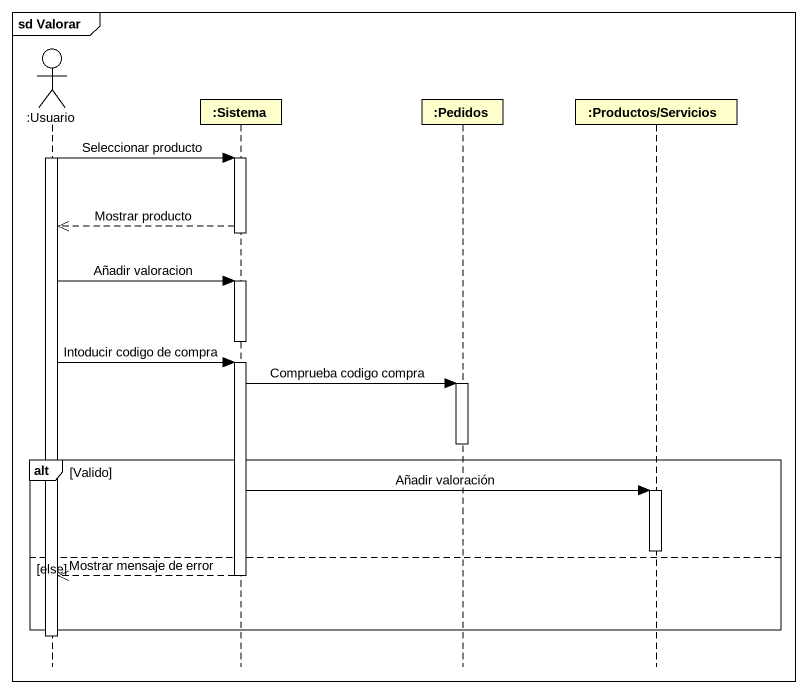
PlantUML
@startuml
mainframe sd Valorar
hide footbox
actor ":Usuario" as Usuario
participant ":Sistema" as Sistema
participant ":Pedidos" as Pedidos
participant ":Productos/Servicios" as Productos_Servicios

activate Usuario
Usuario -> Sistema : Seleccionar producto
activate Sistema
Sistema -->> Usuario : Mostrar producto
deactivate Sistema
Usuario -> Sistema : Añadir valoracion
activate Sistema
deactivate Sistema
Usuario -> Sistema : Intoducir codigo de compra
activate Sistema
Sistema -> Pedidos : Comprueba codigo compra
activate Pedidos
deactivate Pedidos
alt Valido
  Sistema -> Productos_Servicios : Añadir valoración
  activate Productos_Servicios
  deactivate Productos_Servicios
else else
  Sistema -->> Usuario : Mostrar mensaje de error
  deactivate Sistema
end
deactivate Usuario
@enduml
